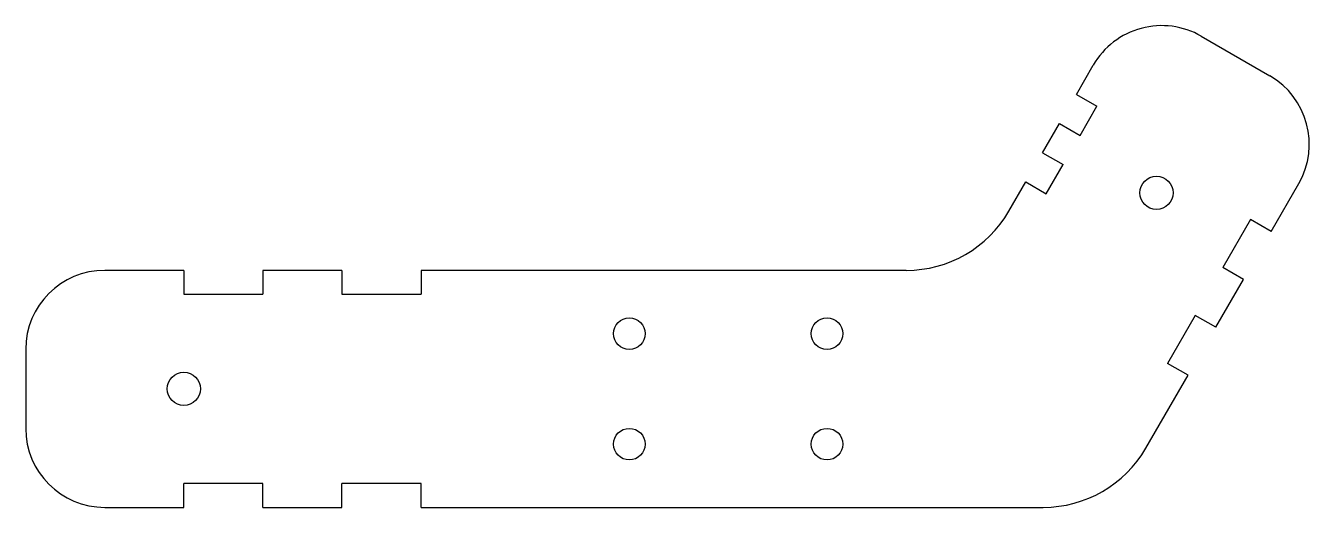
# Model space of a CAD drawing. Extents: x -0.06 to 0.102, y -0.03 to 0.031.
import ezdxf

# ---------------------------------------------------------------- set-up
doc = ezdxf.new("R2010")
doc.units = 0
doc.layers.add('VISIBLE', color=7, linetype='CONTINUOUS')

msp = doc.modelspace()

# ---------------------------------------------------------------- linework, layer by layer
at = {"layer": 'VISIBLE'}
for p, q in [((0.08866, 0.02964), (0.09732, 0.02464)), ((0.07287, 0.02228), (0.075, 0.02598)), ((0.07287, 0.02228), (0.07546, 0.02078)), ((0.07333, 0.01709), (0.07546, 0.02078)), ((0.0686, 0.01489), (0.07073, 0.01859)), ((0.07073, 0.01859), (0.07333, 0.01709)), ((0.0686, 0.01489), (0.0712, 0.01339)), ((0.06906, 0.0097), (0.0712, 0.01339)), ((0.06433, 0.0075), (0.06646, 0.0112)), ((0.06646, 0.0112), (0.06906, 0.0097)), ((0.09748, 0.00492), (0.10098, 0.01098)), ((0.09488, 0.00642), (0.09138, 0.00036)), ((0.09748, 0.00492), (0.09488, 0.00642)), ((-0.04, 0), (-0.05, 0)), ((-0.04, 0), (-0.04, -0.003)), ((-0.02, 0), (-0.03, 0)), ((-0.03, 0), (-0.03, -0.003)), ((-0.02, 0), (-0.02, -0.003)), ((0.05134, 0), (-0.01, 0)), ((-0.01, 0), (-0.01, -0.003)), ((0.09398, -0.00114), (0.09138, 0.00036)), ((0.09048, -0.00721), (0.09398, -0.00114)), ((-0.04, -0.003), (-0.03, -0.003)), ((-0.02, -0.003), (-0.01, -0.003)), ((0.08788, -0.00571), (0.08438, -0.01177)), ((0.09048, -0.00721), (0.08788, -0.00571)), ((-0.06, -0.01), (-0.06, -0.02)), ((0.08698, -0.01327), (0.08438, -0.01177)), ((0.08165, -0.0225), (0.08698, -0.01327)), ((-0.04, -0.03), (-0.04, -0.027)), ((-0.03, -0.027), (-0.04, -0.027)), ((-0.03, -0.03), (-0.03, -0.027)), ((-0.02, -0.03), (-0.02, -0.027)), ((-0.01, -0.027), (-0.02, -0.027)), ((-0.01, -0.03), (-0.01, -0.027)), ((-0.05, -0.03), (-0.04, -0.03)), ((-0.03, -0.03), (-0.02, -0.03)), ((-0.01, -0.03), (0.06866, -0.03))]:
    msp.add_line(p, q, dxfattribs=at)
for centre, radius in [((0.08299, 0.00982), 0.0021), ((0.01634, -0.008), 0.002), ((0.04134, -0.008), 0.002), ((-0.04, -0.015), 0.0021), ((0.01634, -0.022), 0.002), ((0.04134, -0.022), 0.002)]:
    msp.add_circle(centre, radius, dxfattribs=at)
for centre, radius, start, end in [((0.08366, 0.02098), 0.01, 60, 150), ((0.09232, 0.01598), 0.01, 330, 60), ((0.05134, 0.015), 0.015, 270, 330), ((-0.05, -0.01), 0.01, 90, 180), ((-0.05, -0.02), 0.01, 180, 270), ((0.06866, -0.015), 0.015, 270, 330)]:
    msp.add_arc(centre, radius, start, end, dxfattribs=at)

doc.saveas('drawing.dxf')
